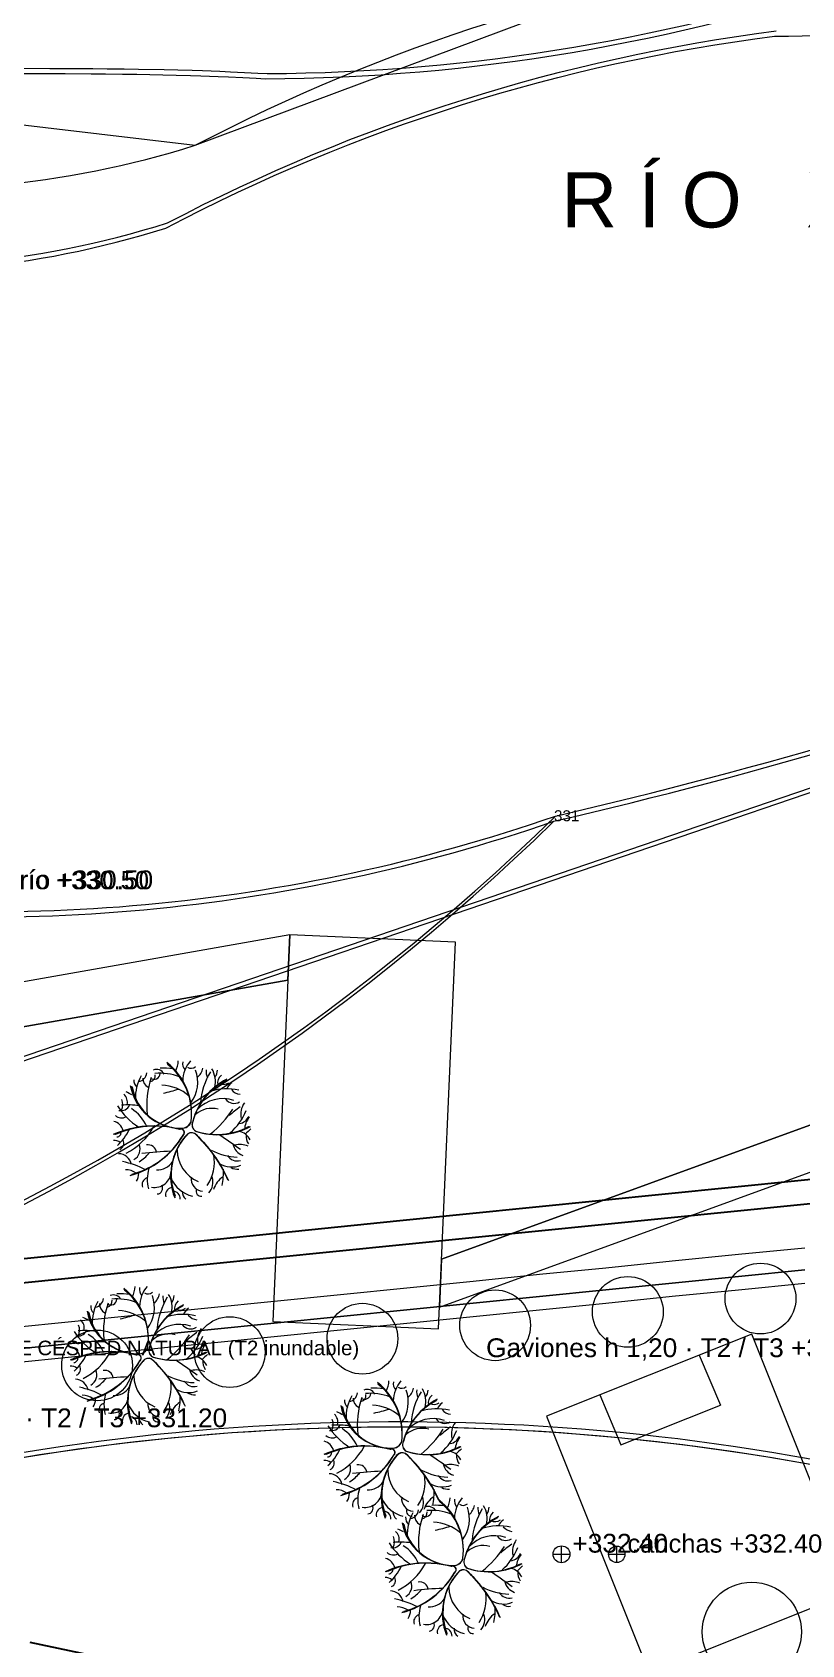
# Model space of a CAD drawing. Header units: metres. Extents: x -1097 to 1588, y -673 to 884.
# Drawn here: x 652.1 to 721.7, y 291.8 to 437.7 of the extents above; entities that cross this region are included whole.
import ezdxf

# ---------------------------------------------------------------- set-up
doc = ezdxf.new("R2010")
doc.units = ezdxf.units.M
for name, color, linetype, lineweight, plot in [('ARBOLES_PROY', 3, 'Continuous', 0, False), ('CORTE-TEXTO', 7, 'Continuous', 0, False), ('COTAS', 7, 'Continuous', 0, False), ('CRECIDA_Q2', 150, 'Continuous', 0, False), ('EXT. caminos', 252, 'Continuous', 0, False), ('EXTENSIONES', 252, 'Continuous', 0, False), ('HATCHS', 7, 'Continuous', 0, False), ('PROY-TEXTO', 7, 'Continuous', 0, False), ('Solado', 7, 'Continuous', 0, False), ('TERRAZAS-GAVIONES', 8, 'Continuous', 0, False), ('TERRENO', 188, 'Continuous', 0, False), ('TEXTO', 7, 'Continuous', 0, False), ('Usos Dep.', 94, 'Continuous', 0, False), ('VEGETACION', 85, 'Continuous', 0, False), ('VISTA LEJOS', 7, 'Continuous', 0, False)]:
    doc.layers.add(name, color=color, linetype=linetype, lineweight=lineweight, plot=plot)
doc.styles.add('ARIAL', font='arial.ttf')

msp = doc.modelspace()

# ---------------------------------------------------------------- linework, layer by layer
at = {"layer": ''}
for points in [[(637.17, 325.32), (661.39, 327.76), (667.39, 328.36), (685.39, 330.18), (703.39, 331.99), (709.39, 332.59), (715.39, 333.2), (745.39, 336.22), (751.64, 336.85), (757.93, 336.96), (763.77, 336.99), (769.76, 337.41), (775.63, 337.46), (781.24, 338.11), (787.18, 338.91), (792.68, 339.66), (797.88, 341.26), (803.55, 343.74), (809.46, 346.34), (814.87, 348.93), (820.34, 352.88), (826.26, 357.47), (850.26, 376.06)], [(851.61, 374.32), (827.61, 355.73), (821.66, 351.12), (816, 347.03), (810.37, 344.34), (804.43, 341.72), (798.64, 339.19), (793.16, 337.5), (787.48, 336.73), (781.52, 335.92), (775.76, 335.26), (769.85, 335.21), (763.85, 334.79), (757.96, 334.76), (751.77, 334.66), (745.61, 334.03), (715.61, 331.01), (709.61, 330.41), (703.61, 329.8), (685.61, 327.99), (667.61, 326.17), (661.61, 325.57), (637.47, 323.13)], [(651.93, 292.06), (659.04, 290.54)]]:
    msp.add_lwpolyline(points, dxfattribs=at)
at = {"layer": 'ARBOLES_PROY'}
for centre in [(718, 323.13), (694, 320.71), (706, 321.92), (682, 319.5), (670, 318.29), (658, 317.08)]:
    msp.add_circle(centre, 3.2, dxfattribs=at)
at = {"layer": 'COTAS'}
for points in [[(700, 299.24), (700, 300.76)], [(705, 299.26), (705, 300.74)], [(699.24, 300), (700.76, 300)], [(704.26, 300), (705.74, 300)]]:
    msp.add_lwpolyline(points, dxfattribs=at)
for centre, radius in [((700, 300), 0.765), ((705, 300), 0.743)]:
    msp.add_circle(centre, radius, dxfattribs=at)
at = {"layer": 'CRECIDA_Q2'}
msp.add_lwpolyline([(650, 320.48), (656, 321.08), (662, 321.69), (668, 322.29), (674, 322.9), (680, 323.5), (686, 324.11), (692, 324.71), (698, 325.32), (704, 325.92), (710, 326.53), (716, 327.13), (722, 327.73)], dxfattribs=at)
at = {"layer": 'EXT. caminos'}
for points in [[(675.43, 356.01), (604.7, 343.54)], [(675.25, 351.92), (603.56, 339.28)], [(689.16, 326.68), (745.26, 347.1)], [(688.97, 322.36), (746.83, 343.42)]]:
    msp.add_lwpolyline(points, dxfattribs=at)
at = {"layer": 'EXTENSIONES'}
msp.add_lwpolyline([(594.83, 436.16, -0.003361), (595.83, 435.82, 0.213753), (666.88, 427.43, -0.089629), (721.94, 444.79, 0.226256), (790.44, 477, -0.09566), (806.44, 486.74)], format="xyb", dxfattribs=at)
msp.add_lwpolyline([(673.9, 321.05), (688.88, 320.39), (690.42, 355.35), (675.43, 356.01)], close=True, dxfattribs=at)
at = {"layer": 'HATCHS', "color": 251}
msp.add_lwpolyline([(690.42, 355.35), (675.43, 356.01), (673.9, 321.05), (688.88, 320.39)], close=True, dxfattribs=at)
at = {"layer": 'Solado'}
for points in [[(604.7, 343.54), (603.56, 339.28), (675.25, 351.92), (675.43, 356.01)], [(746.83, 343.42), (745.26, 347.1), (689.16, 326.68), (688.97, 322.36)]]:
    msp.add_lwpolyline(points, close=True, dxfattribs=at)
at = {"layer": 'TERRAZAS-GAVIONES'}
for points in [[(650, 320.48), (656, 321.08), (662, 321.69), (668, 322.29), (674, 322.9), (680, 323.5), (686, 324.11), (692, 324.71), (698, 325.32), (704, 325.92), (710, 326.53), (716, 327.13), (722, 327.73)], [(650, 318.48), (656, 319.08), (662, 319.69), (668, 320.29), (674, 320.9), (680, 321.5), (686, 322.11), (692, 322.71), (698, 323.32), (704, 323.92), (710, 324.53), (716, 325.13), (722, 325.73)], [(650, 318.48), (656, 319.08), (662, 319.69), (668, 320.29), (674, 320.9), (680, 321.5), (686, 322.11), (692, 322.71), (698, 323.32), (704, 323.92), (710, 324.53), (716, 325.13), (722, 325.73)], [(722, 325.73), (716, 325.13), (710, 324.53), (704, 323.92), (698, 323.32), (692, 322.71), (686, 322.11), (680, 321.5), (674, 320.9), (668, 320.29), (662, 319.69), (656, 319.08), (650, 318.48)], [(650, 318.48), (656, 319.08), (662, 319.69), (668, 320.29), (674, 320.9), (680, 321.5), (686, 322.11), (692, 322.71), (698, 323.32), (704, 323.92), (710, 324.53), (716, 325.13), (722, 325.73)], [(650, 317.28), (656, 317.88), (662, 318.49), (668, 319.09), (674, 319.7), (680, 320.3), (686, 320.91), (692, 321.51), (698, 322.12), (704, 322.72), (710, 323.33), (716, 323.93), (722, 324.53)]]:
    msp.add_lwpolyline(points, dxfattribs=at)
at = {"layer": 'TERRENO'}
for points in [[(651.23, 433.93), (653.56, 433.93), (655.12, 433.92), (657.45, 433.9), (658.75, 433.89), (660.3, 433.87), (661.6, 433.85), (663.93, 433.81), (665.14, 433.78), (666.44, 433.75), (667.39, 433.72), (668.94, 433.66), (669.89, 433.62), (671.19, 433.56), (672.4, 433.5), (673.23, 433.45, 0.162924), (776.6, 468.6)], [(556.56, 308.93, 0.197971), (699.32, 366.3, -2.596357)], [(635.51, 305.54, -0.151165), (758.24, 298.24)]]:
    msp.add_lwpolyline(points, format="xyb", dxfattribs=at)
at = {"layer": 'TEXTO', "color": 141}
msp.add_lwpolyline([(546.73, 308.93), (1267.07, 554.76)], dxfattribs=at)
at = {"layer": 'Usos Dep.'}
msp.add_lwpolyline([(698.66, 312.5), (717.21, 266.07), (735.79, 273.49), (717.23, 319.92)], close=True, dxfattribs=at)
for points in [[(712.46, 318.01), (714.37, 313.49)], [(703.46, 314.42), (705.37, 309.89)], [(705.37, 309.89), (714.37, 313.49)], [(707.94, 289.28), (726.51, 296.7)]]:
    msp.add_lwpolyline(points, dxfattribs=at)
msp.add_circle((717.22, 292.99), 4.49, dxfattribs=at)
at = {"layer": 'VEGETACION', "color": 254}
msp.add_lwpolyline([(593.29, 440.39), (594.83, 436.16), (595.83, 435.82), (666.88, 427.43), (705.17, 441.75)], dxfattribs=at)
at = {"layer": 'VEGETACION'}
for centre, radius, start, end in [((660.69, 339.87), 5.86, -7.0126, 51.7609), ((660.75, 339.86), 5.8, -7.0126, 51.7609), ((660.8, 339.84), 5.74, -7.0126, 51.7609), ((660.86, 339.83), 5.69, -7.0126, 51.7609), ((663.47, 344.64), 1.87, -30.3109, -0.1369), ((666.57, 344.38), 0.839, 169.6778, -136.2887), ((668.74, 342.71), 3, 140.203, 178.1947), ((662.18, 342.85), 0.855, 175.5863, -134.2924), ((665.31, 341.35), 3.84, 149.9473, -176.8254), ((661.62, 343.62), 0.878, -80.5732, -5.4598), ((663.07, 343.05), 0.939, 178.8709, -119.6274), ((670.35, 340.62), 7.86, 161.4244, -173.9045), ((663.15, 343.51), 0.548, -126.8376, -2.2225), ((662.71, 343.3), 0.561, -77.8599, 7.8919), ((663.37, 343.08), 0.775, 26.989, 112.3536), ((663.7, 338.76), 4.75, 68.3223, 95.6759), ((663.99, 337.39), 6.57, 82.3394, 92.5468), ((666.51, 344.53), 0.58, -125.0679, -46.7585), ((663.97, 342.71), 3.13, -37.04, 20.2784), ((672.42, 337.61), 5.97, 117.2325, 165.0827), ((672.36, 337.62), 5.91, 117.2325, 165.0827), ((672.3, 337.63), 5.85, 117.2325, 165.0827), ((672.48, 337.61), 6.03, 117.2325, 165.0827), ((666.21, 344.21), 1.38, -52.2138, -10.7459), ((673.59, 340.36), 6.26, 148.3668, 175.7309), ((669.21, 343.67), 1.35, 174.4694, -156.1224), ((666.52, 342.77), 2.18, -14.1206, 31.5271), ((667.84, 343.81), 1.04, -37.8757, -0.6938), ((669.83, 342.61), 0.93, 129.1335, -169.7906), ((659.81, 340.9), 0.931, -14.6065, 49.1598), ((658.14, 336.3), 6.05, 60.2465, 65.6779), ((665.65, 343.26), 4.73, -169.3991, -90.6111), ((665.66, 343.21), 4.68, -169.3991, -90.6111), ((665.66, 343.16), 4.64, -169.3991, -90.6111), ((665.67, 343.12), 4.59, -169.3991, -90.6111), ((663.65, 338.35), 4.09, 49.1819, 87.2866), ((661.81, 352.83), 11.33, -78.8812, -71.6233), ((669.72, 337.1), 5, 77.262, 107.3482), ((669.43, 343.3), 0.81, -119.4079, -53.7772), ((670.84, 341.63), 1.21, 122.4262, 158.3906), ((671.04, 342.73), 1.13, -141.3142, -95.8118), ((664.95, 343.76), 6.03, -148.0271, -121.8354), ((660.17, 340.95), 0.827, -103.4701, -23.891), ((659.07, 340.69), 1.25, -25.4563, 21.2377), ((660.76, 333.29), 7.35, 81.8669, 94.4128), ((659.2, 337.27), 3.58, 23.3346, 57.9119), ((668.36, 338.14), 2.19, 74.3184, 131.5501), ((669.35, 338.09), 3.12, 70.8016, 137.4059), ((662.29, 345.38), 9.48, -50.9616, -32.7007), ((670.38, 341.7), 0.922, -146.5166, -56.5593), ((679.39, 328.79), 14.41, 125.9438, 130.9474), ((666.69, 341.98), 5.12, -49.014, -20.954), ((672.68, 339.81), 1.69, 143.1596, -166.5877), ((663.11, 329.86), 8.88, 74.7272, 114.2407), ((659.23, 338.04), 1.15, 14.1637, 76.1762), ((663.14, 329.95), 8.79, 74.7272, 114.2407), ((663.18, 330.03), 8.7, 74.7272, 114.2407), ((660.22, 340.35), 0.88, -130.2988, -61.7859), ((663.21, 330.12), 8.61, 74.7272, 114.2407), ((656.64, 340.5), 4.76, -47.9098, -25.8136), ((657.98, 341.52), 5.87, -63.0744, -28.8672), ((665.58, 338.14), 0.311, -49.8029, 114.2093), ((665.59, 338.15), 0.308, -49.8029, 114.2093), ((665.59, 338.15), 0.305, -49.8029, 114.2093), ((665.6, 338.15), 0.302, -49.8029, 114.2093), ((665.65, 339.44), 0.907, -93.1322, -17.9739), ((665.65, 339.43), 0.898, -93.1322, -17.9739), ((665.66, 339.42), 0.889, -93.1322, -17.9739), ((665.67, 339.41), 0.88, -93.1322, -17.9739), ((667.27, 338.85), 0.681, 153.4198, -121.2712), ((667.26, 338.85), 0.674, 153.4198, -121.2712), ((667.24, 338.84), 0.66, 153.4198, -121.2712), ((667.25, 338.84), 0.667, 153.4198, -121.2712), ((668.82, 344.17), 6.2, -108.1317, -62.2585), ((668.85, 344.23), 6.26, -108.1317, -62.2585), ((668.87, 344.29), 6.33, -108.1317, -62.2585), ((668.9, 344.34), 6.39, -108.1317, -62.2585), ((670.68, 340.06), 1.13, -79.471, -22.6738), ((673.16, 338.33), 1.83, 139.4516, 176.9574), ((678.95, 330.3), 10.79, 130.7293, 134.4144), ((659.48, 336.44), 0.997, 52.2518, 90.5793), ((659.78, 338.14), 0.39, -87.4794, 11.746), ((659.8, 337.16), 0.61, -65.7095, 27.1401), ((658.92, 341.93), 7.95, -74.8679, -30.4024), ((659, 341.89), 7.87, -74.8679, -30.4024), ((659.07, 341.86), 7.79, -74.8679, -30.4024), ((659.15, 341.82), 7.71, -74.8679, -30.4024), ((660.82, 336.65), 1.07, -61.5198, 22.9503), ((662.6, 336.25), 0.78, 6.6356, 100.1339), ((670.16, 334.2), 5.51, 138.4124, -158.9788), ((670.12, 334.24), 5.45, 138.4124, -158.9788), ((670.08, 334.28), 5.4, 138.4124, -158.9788), ((670.04, 334.32), 5.34, 138.4124, -158.9788), ((666.55, 337.51), 0.621, 64.1571, 144.9717), ((666.56, 337.5), 0.627, 64.1571, 144.9717), ((666.56, 337.5), 0.634, 64.1571, 144.9717), ((666.56, 337.49), 0.64, 64.1571, 144.9717), ((658.36, 328.86), 12.51, 23.8645, 47.4059), ((658.27, 328.76), 12.64, 23.8645, 47.4059), ((658.19, 328.67), 12.77, 23.8645, 47.4059), ((658.11, 328.57), 12.9, 23.8645, 47.4059), ((634.65, 286.85), 61.59, 53.8701, 56.0677), ((671.62, 337.38), 1.37, -169.0993, -108.5458), ((670.91, 335.29), 1.78, 65.2459, 104.8545), ((670.49, 336.8), 1.51, 26.9787, 76.13), ((672.78, 337.85), 1.31, 175.4194, -146.0112), ((659.91, 335.01), 1.22, 10.8837, 88.4892), ((658.59, 327.29), 8.4, 63.1155, 78.2042), ((659.83, 338.73), 3.78, -58.5365, -40.244), ((665.63, 307.88), 28.58, 91.8959, 97.1824), ((663.46, 336.42), 1.65, -93.0608, -33.7955), ((668.38, 336.62), 3.15, -178.6401, -113.41), ((664.89, 335.46), 3.72, -34.2307, 10.3731), ((670.9, 341.59), 5.67, -117.2715, -92.2861), ((670.69, 336.62), 1.05, -148.9222, -74.8688), ((660.55, 333.04), 1.74, 55.0521, 89.7129), ((660.46, 334.46), 1.31, -33.6652, 0.2761), ((662.72, 333.42), 0.66, 109.7766, -161.1616), ((665.73, 333.91), 3.2, 162.2918, -164.5827), ((663.22, 334.65), 1.47, -101.2643, -1.1503), ((667.32, 335.15), 2.86, -157.3326, -104.242), ((667.62, 333.96), 1.12, 172.8016, -94.3436), ((667.06, 333.64), 1.42, -42.0554, 18.6273), ((670.73, 332.22), 2.35, 124.7312, 160.552), ((670.18, 337.12), 2.09, -122.2591, -66.9897), ((663.46, 334.54), 5.97, -11.3278, 2.7521), ((670.69, 335.9), 1.08, -121.9118, -83.5178), ((663.41, 333.1), 0.513, -86.0663, 31.7343), ((664.86, 332.5), 0.675, 102.0332, -164.9929), ((664.83, 332.15), 0.696, -2.8136, 89.859), ((666.52, 332.77), 0.818, 174.9157, -126.473), ((667.41, 332.83), 0.456, 157.6352, -83.3031), ((656.78, 319.47), 5.86, -7.0126, 51.7609), ((656.84, 319.45), 5.8, -7.0126, 51.7609), ((656.9, 319.44), 5.74, -7.0126, 51.7609), ((656.95, 319.42), 5.69, -7.0126, 51.7609), ((659.56, 324.23), 1.87, -30.3109, -0.1369), ((662.66, 323.97), 0.839, 169.6778, -136.2887), ((664.83, 322.31), 3, 140.203, 178.1947), ((658.27, 322.44), 0.855, 175.5863, -134.2924), ((661.4, 320.95), 3.84, 149.9473, -176.8254), ((657.71, 323.22), 0.878, -80.5732, -5.4598), ((659.16, 322.65), 0.939, 178.8709, -119.6274), ((666.44, 320.21), 7.86, 161.4244, -173.9045), ((659.24, 323.1), 0.548, -126.8376, -2.2225), ((658.8, 322.9), 0.561, -77.8599, 7.8919), ((659.47, 322.68), 0.775, 26.989, 112.3536), ((659.79, 318.35), 4.75, 68.3223, 95.6759), ((660.08, 316.99), 6.57, 82.3394, 92.5468), ((662.61, 324.13), 0.58, -125.0679, -46.7585), ((660.06, 322.31), 3.13, -37.04, 20.2784), ((668.51, 317.21), 5.97, 117.2325, 165.0827), ((668.45, 317.22), 5.91, 117.2325, 165.0827), ((668.39, 317.23), 5.85, 117.2325, 165.0827), ((668.57, 317.2), 6.03, 117.2325, 165.0827), ((662.3, 323.81), 1.38, -52.2138, -10.7459), ((669.68, 319.96), 6.26, 148.3668, 175.7309), ((665.3, 323.26), 1.35, 174.4694, -156.1224), ((662.61, 322.36), 2.18, -14.1206, 31.5271), ((663.93, 323.41), 1.04, -37.8757, -0.6938), ((665.93, 322.2), 0.93, 129.1335, -169.7906), ((655.9, 320.5), 0.931, -14.6065, 49.1598), ((654.23, 315.9), 6.05, 60.2465, 65.6779), ((661.74, 322.86), 4.73, -169.3991, -90.6111), ((661.75, 322.81), 4.68, -169.3991, -90.6111), ((661.75, 322.76), 4.64, -169.3991, -90.6111), ((661.76, 322.71), 4.59, -169.3991, -90.6111), ((659.74, 317.95), 4.09, 49.1819, 87.2866), ((657.9, 332.42), 11.33, -78.8812, -71.6233), ((665.81, 316.7), 5, 77.262, 107.3482), ((665.52, 322.9), 0.81, -119.4079, -53.7772), ((666.93, 321.23), 1.21, 122.4262, 158.3906), ((667.13, 322.33), 1.13, -141.3142, -95.8118), ((661.04, 323.35), 6.03, -148.0271, -121.8354), ((656.26, 320.55), 0.827, -103.4701, -23.891), ((655.16, 320.28), 1.25, -25.4563, 21.2377), ((656.85, 312.88), 7.35, 81.8669, 94.4128), ((655.3, 316.86), 3.58, 23.3346, 57.9119), ((664.46, 317.74), 2.19, 74.3184, 131.5501), ((665.44, 317.68), 3.12, 70.8016, 137.4059), ((658.38, 324.97), 9.48, -50.9616, -32.7007), ((666.47, 321.3), 0.922, -146.5166, -56.5593), ((675.48, 308.39), 14.41, 125.9438, 130.9474), ((662.78, 321.57), 5.12, -49.014, -20.954), ((668.77, 319.41), 1.69, 143.1596, -166.5877), ((659.2, 309.45), 8.88, 74.7272, 114.2407), ((655.32, 317.64), 1.15, 14.1637, 76.1762), ((659.24, 309.54), 8.79, 74.7272, 114.2407), ((659.27, 309.63), 8.7, 74.7272, 114.2407), ((656.31, 319.95), 0.88, -130.2988, -61.7859), ((659.3, 309.71), 8.61, 74.7272, 114.2407), ((652.73, 320.1), 4.76, -47.9098, -25.8136), ((654.07, 321.12), 5.87, -63.0744, -28.8672), ((661.67, 317.74), 0.311, -49.8029, 114.2093), ((661.68, 317.74), 0.308, -49.8029, 114.2093), ((661.69, 317.74), 0.305, -49.8029, 114.2093), ((661.69, 317.75), 0.302, -49.8029, 114.2093), ((661.74, 319.03), 0.907, -93.1322, -17.9739), ((661.75, 319.02), 0.898, -93.1322, -17.9739), ((661.75, 319.01), 0.889, -93.1322, -17.9739), ((661.76, 319), 0.88, -93.1322, -17.9739), ((663.35, 318.44), 0.674, 153.4198, -121.2712), ((663.34, 318.44), 0.667, 153.4198, -121.2712), ((663.33, 318.43), 0.66, 153.4198, -121.2712), ((663.36, 318.45), 0.681, 153.4198, -121.2712), ((664.91, 323.76), 6.2, -108.1317, -62.2585), ((664.94, 323.82), 6.26, -108.1317, -62.2585), ((664.97, 323.88), 6.33, -108.1317, -62.2585), ((664.99, 323.94), 6.39, -108.1317, -62.2585), ((666.77, 319.66), 1.13, -79.471, -22.6738), ((669.25, 317.92), 1.83, 139.4516, 176.9574), ((675.04, 309.9), 10.79, 130.7293, 134.4144), ((655.57, 316.03), 0.997, 52.2518, 90.5793), ((655.87, 317.73), 0.39, -87.4794, 11.746), ((655.89, 316.75), 0.61, -65.7095, 27.1401), ((655.02, 321.52), 7.95, -74.8679, -30.4024), ((655.09, 321.49), 7.87, -74.8679, -30.4024), ((655.16, 321.45), 7.79, -74.8679, -30.4024), ((655.24, 321.42), 7.71, -74.8679, -30.4024), ((656.91, 316.25), 1.07, -61.5198, 22.9503), ((658.69, 315.85), 0.78, 6.6356, 100.1339), ((666.25, 313.79), 5.51, 138.4124, -158.9788), ((666.21, 313.83), 5.45, 138.4124, -158.9788), ((666.17, 313.88), 5.4, 138.4124, -158.9788), ((666.13, 313.92), 5.34, 138.4124, -158.9788), ((662.65, 317.1), 0.627, 64.1571, 144.9717), ((662.65, 317.09), 0.634, 64.1571, 144.9717), ((662.65, 317.08), 0.64, 64.1571, 144.9717), ((662.64, 317.11), 0.621, 64.1571, 144.9717), ((654.45, 308.46), 12.51, 23.8645, 47.4059), ((654.37, 308.36), 12.64, 23.8645, 47.4059), ((654.28, 308.26), 12.77, 23.8645, 47.4059), ((654.2, 308.16), 12.9, 23.8645, 47.4059), ((630.74, 266.45), 61.59, 53.8701, 56.0677), ((667.71, 316.98), 1.37, -169.0993, -108.5458), ((667, 314.89), 1.78, 65.2459, 104.8545), ((666.58, 316.4), 1.51, 26.9787, 76.13), ((668.87, 317.45), 1.31, 175.4194, -146.0112), ((656, 314.61), 1.22, 10.8837, 88.4892), ((654.68, 306.88), 8.4, 63.1155, 78.2042), ((655.92, 318.33), 3.78, -58.5365, -40.244), ((661.72, 287.48), 28.58, 91.8959, 97.1824), ((659.55, 316.02), 1.65, -93.0608, -33.7955), ((664.47, 316.22), 3.15, -178.6401, -113.41), ((660.98, 315.06), 3.72, -34.2307, 10.3731), ((666.99, 321.19), 5.67, -117.2715, -92.2861), ((666.78, 316.21), 1.05, -148.9222, -74.8688), ((683.04, 308.45), 6.57, 82.3394, 92.5468), ((679.74, 310.93), 5.86, -7.0126, 51.7609), ((679.79, 310.92), 5.8, -7.0126, 51.7609), ((679.85, 310.9), 5.74, -7.0126, 51.7609), ((679.91, 310.89), 5.69, -7.0126, 51.7609), ((682.52, 315.7), 1.87, -30.3109, -0.1369), ((685.62, 315.44), 0.839, 169.6778, -136.2887), ((687.79, 313.77), 3, 140.203, 178.1947), ((685.56, 315.59), 0.58, -125.0679, -46.7585), ((685.26, 315.27), 1.38, -52.2138, -10.7459), ((656.64, 312.64), 1.74, 55.0521, 89.7129), ((656.55, 314.05), 1.31, -33.6652, 0.2761), ((658.81, 313.02), 0.66, 109.7766, -161.1616), ((661.82, 313.5), 3.2, 162.2918, -164.5827), ((659.31, 314.24), 1.47, -101.2643, -1.1503), ((663.41, 314.74), 2.86, -157.3326, -104.242), ((663.71, 313.55), 1.12, 172.8016, -94.3436), ((663.15, 313.24), 1.42, -42.0554, 18.6273), ((666.82, 311.82), 2.35, 124.7312, 160.552), ((666.27, 316.71), 2.09, -122.2591, -66.9897), ((659.55, 314.14), 5.97, -11.3278, 2.7521), ((666.79, 315.5), 1.08, -121.9118, -83.5178), ((681.23, 313.9), 0.855, 175.5863, -134.2924), ((684.36, 312.41), 3.84, 149.9473, -176.8254), ((680.67, 314.68), 0.878, -80.5732, -5.4598), ((682.11, 314.11), 0.939, 178.8709, -119.6274), ((689.39, 311.68), 7.86, 161.4244, -173.9045), ((682.2, 314.57), 0.548, -126.8376, -2.2225), ((681.75, 314.36), 0.561, -77.8599, 7.8919), ((682.42, 314.14), 0.775, 26.989, 112.3536), ((682.74, 309.81), 4.75, 68.3223, 95.6759), ((683.02, 313.77), 3.13, -37.04, 20.2784), ((691.34, 308.69), 5.85, 117.2325, 165.0827), ((691.53, 308.66), 6.03, 117.2325, 165.0827), ((691.46, 308.67), 5.97, 117.2325, 165.0827), ((691.4, 308.68), 5.91, 117.2325, 165.0827), ((692.64, 311.42), 6.26, 148.3668, 175.7309), ((688.25, 314.73), 1.35, 174.4694, -156.1224), ((685.56, 313.82), 2.18, -14.1206, 31.5271), ((686.89, 314.87), 1.04, -37.8757, -0.6938), ((688.88, 313.67), 0.93, 129.1335, -169.7906), ((688.47, 314.36), 0.81, -119.4079, -53.7772), ((689.89, 312.69), 1.21, 122.4262, 158.3906), ((659.5, 312.69), 0.513, -86.0663, 31.7343), ((660.95, 312.09), 0.675, 102.0332, -164.9929), ((660.92, 311.75), 0.696, -2.8136, 89.859), ((662.61, 312.37), 0.818, 174.9157, -126.473), ((663.5, 312.42), 0.456, 157.6352, -83.3031), ((678.11, 311.74), 1.25, -25.4563, 21.2377), ((678.85, 311.96), 0.931, -14.6065, 49.1598), ((677.19, 307.36), 6.05, 60.2465, 65.6779), ((684.69, 314.32), 4.73, -169.3991, -90.6111), ((684.7, 314.27), 4.68, -169.3991, -90.6111), ((684.71, 314.22), 4.64, -169.3991, -90.6111), ((684.71, 314.17), 4.59, -169.3991, -90.6111), ((682.7, 309.41), 4.09, 49.1819, 87.2866), ((680.85, 323.89), 11.33, -78.8812, -71.6233), ((688.4, 309.15), 3.12, 70.8016, 137.4059), ((688.76, 308.16), 5, 77.262, 107.3482), ((689.43, 312.76), 0.922, -146.5166, -56.5593), ((690.09, 313.79), 1.13, -141.3142, -95.8118), ((679.26, 311.41), 0.88, -130.2988, -61.7859), ((683.99, 314.82), 6.03, -148.0271, -121.8354), ((679.22, 312.01), 0.827, -103.4701, -23.891), ((679.81, 304.34), 7.35, 81.8669, 94.4128), ((678.25, 308.33), 3.58, 23.3346, 57.9119), ((687.41, 309.2), 2.19, 74.3184, 131.5501), ((681.33, 316.43), 9.48, -50.9616, -32.7007), ((698.43, 299.85), 14.41, 125.9438, 130.9474), ((685.74, 313.04), 5.12, -49.014, -20.954), ((689.73, 311.12), 1.13, -79.471, -22.6738), ((691.73, 310.87), 1.69, 143.1596, -166.5877), ((682.16, 300.92), 8.88, 74.7272, 114.2407), ((678.27, 309.1), 1.15, 14.1637, 76.1762), ((682.19, 301), 8.79, 74.7272, 114.2407), ((682.22, 301.09), 8.7, 74.7272, 114.2407), ((682.25, 301.17), 8.61, 74.7272, 114.2407), ((678.82, 309.2), 0.39, -87.4794, 11.746), ((675.68, 311.56), 4.76, -47.9098, -25.8136), ((677.02, 312.58), 5.87, -63.0744, -28.8672), ((684.63, 309.2), 0.311, -49.8029, 114.2093), ((684.63, 309.2), 0.308, -49.8029, 114.2093), ((684.65, 309.21), 0.302, -49.8029, 114.2093), ((684.64, 309.21), 0.305, -49.8029, 114.2093), ((684.69, 310.5), 0.907, -93.1322, -17.9739), ((684.7, 310.48), 0.898, -93.1322, -17.9739), ((684.71, 310.47), 0.889, -93.1322, -17.9739), ((684.71, 310.46), 0.88, -93.1322, -17.9739), ((685.6, 308.55), 0.634, 64.1571, 144.9717), ((685.61, 308.54), 0.64, 64.1571, 144.9717), ((685.6, 308.57), 0.621, 64.1571, 144.9717), ((685.6, 308.56), 0.627, 64.1571, 144.9717), ((686.29, 309.9), 0.667, 153.4198, -121.2712), ((686.28, 309.9), 0.66, 153.4198, -121.2712), ((686.31, 309.91), 0.681, 153.4198, -121.2712), ((686.3, 309.91), 0.674, 153.4198, -121.2712), ((687.87, 315.22), 6.2, -108.1317, -62.2585), ((687.89, 315.28), 6.26, -108.1317, -62.2585), ((687.92, 315.34), 6.33, -108.1317, -62.2585), ((687.95, 315.4), 6.39, -108.1317, -62.2585), ((689.54, 307.86), 1.51, 26.9787, 76.13), ((692.21, 309.39), 1.83, 139.4516, 176.9574), ((698, 301.36), 10.79, 130.7293, 134.4144), ((678.52, 307.5), 0.997, 52.2518, 90.5793), ((678.84, 308.22), 0.61, -65.7095, 27.1401), ((677.97, 312.99), 7.95, -74.8679, -30.4024), ((678.04, 312.95), 7.87, -74.8679, -30.4024), ((678.12, 312.92), 7.79, -74.8679, -30.4024), ((678.19, 312.88), 7.71, -74.8679, -30.4024), ((679.86, 307.71), 1.07, -61.5198, 22.9503), ((681.64, 307.31), 0.78, 6.6356, 100.1339), ((689.2, 305.25), 5.51, 138.4124, -158.9788), ((689.16, 305.3), 5.45, 138.4124, -158.9788), ((689.13, 305.34), 5.4, 138.4124, -158.9788), ((689.09, 305.38), 5.34, 138.4124, -158.9788), ((677.4, 299.92), 12.51, 23.8645, 47.4059), ((677.32, 299.82), 12.64, 23.8645, 47.4059), ((677.24, 299.72), 12.77, 23.8645, 47.4059), ((677.16, 299.63), 12.9, 23.8645, 47.4059), ((653.69, 257.91), 61.59, 53.8701, 56.0677), ((690.66, 308.44), 1.37, -169.0993, -108.5458), ((689.96, 306.35), 1.78, 65.2459, 104.8545), ((691.82, 308.91), 1.31, 175.4194, -146.0112), ((678.95, 306.07), 1.22, 10.8837, 88.4892), ((677.63, 298.35), 8.4, 63.1155, 78.2042), ((678.87, 309.79), 3.78, -58.5365, -40.244), ((684.68, 278.94), 28.58, 91.8959, 97.1824), ((682.51, 307.48), 1.65, -93.0608, -33.7955), ((687.43, 307.68), 3.15, -178.6401, -113.41), ((683.94, 306.52), 3.72, -34.2307, 10.3731), ((689.94, 312.65), 5.67, -117.2715, -92.2861), ((689.23, 308.18), 2.09, -122.2591, -66.9897), ((689.74, 307.68), 1.05, -148.9222, -74.8688), ((679.6, 304.1), 1.74, 55.0521, 89.7129), ((679.51, 305.51), 1.31, -33.6652, 0.2761), ((681.76, 304.48), 0.66, 109.7766, -161.1616), ((684.77, 304.96), 3.2, 162.2918, -164.5827), ((682.27, 305.71), 1.47, -101.2643, -1.1503), ((686.37, 306.21), 2.86, -157.3326, -104.242), ((686.66, 305.02), 1.12, 172.8016, -94.3436), ((686.11, 304.7), 1.42, -42.0554, 18.6273), ((689.78, 303.28), 2.35, 124.7312, 160.552), ((682.51, 305.6), 5.97, -11.3278, 2.7521), ((685.27, 300.34), 5.86, -7.0126, 51.7609), ((685.33, 300.33), 5.8, -7.0126, 51.7609), ((685.39, 300.31), 5.74, -7.0126, 51.7609), ((689.74, 306.96), 1.08, -121.9118, -83.5178), ((688.05, 305.11), 1.87, -30.3109, -0.1369), ((691.15, 304.85), 0.839, 169.6778, -136.2887), ((693.32, 303.18), 3, 140.203, 178.1947), ((682.45, 304.16), 0.513, -86.0663, 31.7343), ((683.91, 303.56), 0.675, 102.0332, -164.9929), ((683.88, 303.21), 0.696, -2.8136, 89.859), ((685.57, 303.83), 0.818, 174.9157, -126.473), ((686.76, 303.31), 0.855, 175.5863, -134.2924), ((686.45, 303.89), 0.456, 157.6352, -83.3031), ((689.89, 301.82), 3.84, 149.9473, -176.8254), ((686.2, 304.09), 0.878, -80.5732, -5.4598), ((687.65, 303.52), 0.939, 178.8709, -119.6274), ((694.93, 301.08), 7.86, 161.4244, -173.9045), ((687.73, 303.97), 0.548, -126.8376, -2.2225), ((687.29, 303.77), 0.561, -77.8599, 7.8919), ((687.96, 303.55), 0.775, 26.989, 112.3536), ((688.28, 299.22), 4.75, 68.3223, 95.6759), ((688.57, 297.86), 6.57, 82.3394, 92.5468), ((685.44, 300.3), 5.69, -7.0126, 51.7609), ((691.1, 305), 0.58, -125.0679, -46.7585), ((688.55, 303.18), 3.13, -37.04, 20.2784), ((697, 298.08), 5.97, 117.2325, 165.0827), ((697.06, 298.07), 6.03, 117.2325, 165.0827), ((690.79, 304.68), 1.38, -52.2138, -10.7459), ((698.17, 300.83), 6.26, 148.3668, 175.7309), ((693.79, 304.14), 1.35, 174.4694, -156.1224), ((691.1, 303.23), 2.18, -14.1206, 31.5271), ((692.42, 304.28), 1.04, -37.8757, -0.6938), ((694.42, 303.08), 0.93, 129.1335, -169.7906), ((684.39, 301.37), 0.931, -14.6065, 49.1598), ((682.72, 296.77), 6.05, 60.2465, 65.6779), ((690.23, 303.73), 4.73, -169.3991, -90.6111), ((690.24, 303.68), 4.68, -169.3991, -90.6111), ((690.24, 303.63), 4.64, -169.3991, -90.6111), ((690.25, 303.58), 4.59, -169.3991, -90.6111), ((688.23, 298.82), 4.09, 49.1819, 87.2866), ((686.39, 313.3), 11.33, -78.8812, -71.6233), ((696.94, 298.09), 5.91, 117.2325, 165.0827), ((696.88, 298.1), 5.85, 117.2325, 165.0827), ((694.3, 297.57), 5, 77.262, 107.3482), ((694.01, 303.77), 0.81, -119.4079, -53.7772), ((695.42, 302.1), 1.21, 122.4262, 158.3906), ((695.62, 303.2), 1.13, -141.3142, -95.8118), ((689.53, 304.23), 6.03, -148.0271, -121.8354), ((684.75, 301.42), 0.827, -103.4701, -23.891), ((683.65, 301.15), 1.25, -25.4563, 21.2377), ((685.34, 293.75), 7.35, 81.8669, 94.4128), ((683.79, 297.74), 3.58, 23.3346, 57.9119), ((692.94, 298.61), 2.19, 74.3184, 131.5501), ((693.93, 298.56), 3.12, 70.8016, 137.4059), ((686.87, 305.84), 9.48, -50.9616, -32.7007), ((694.96, 302.17), 0.922, -146.5166, -56.5593), ((703.97, 289.26), 14.41, 125.9438, 130.9474), ((691.27, 302.45), 5.12, -49.014, -20.954), ((697.26, 300.28), 1.69, 143.1596, -166.5877), ((687.69, 290.33), 8.88, 74.7272, 114.2407), ((683.81, 298.51), 1.15, 14.1637, 76.1762), ((687.73, 290.41), 8.79, 74.7272, 114.2407), ((687.76, 290.5), 8.7, 74.7272, 114.2407), ((684.8, 300.82), 0.88, -130.2988, -61.7859), ((687.79, 290.58), 8.61, 74.7272, 114.2407), ((682.56, 301.99), 5.87, -63.0744, -28.8672), ((690.23, 299.9), 0.907, -93.1322, -17.9739), ((690.24, 299.89), 0.898, -93.1322, -17.9739), ((690.24, 299.88), 0.889, -93.1322, -17.9739), ((690.25, 299.87), 0.88, -93.1322, -17.9739), ((691.84, 299.32), 0.674, 153.4198, -121.2712), ((691.83, 299.31), 0.667, 153.4198, -121.2712), ((691.82, 299.31), 0.66, 153.4198, -121.2712), ((691.85, 299.32), 0.681, 153.4198, -121.2712), ((693.4, 304.63), 6.2, -108.1317, -62.2585), ((693.43, 304.69), 6.26, -108.1317, -62.2585), ((693.48, 304.81), 6.39, -108.1317, -62.2585), ((693.46, 304.75), 6.33, -108.1317, -62.2585), ((695.26, 300.53), 1.13, -79.471, -22.6738), ((697.74, 298.8), 1.83, 139.4516, 176.9574), ((684.06, 296.91), 0.997, 52.2518, 90.5793), ((684.36, 298.61), 0.39, -87.4794, 11.746), ((681.22, 300.97), 4.76, -47.9098, -25.8136), ((684.38, 297.63), 0.61, -65.7095, 27.1401), ((683.5, 302.4), 7.95, -74.8679, -30.4024), ((683.58, 302.36), 7.87, -74.8679, -30.4024), ((683.65, 302.33), 7.79, -74.8679, -30.4024), ((683.73, 302.29), 7.71, -74.8679, -30.4024), ((685.4, 297.12), 1.07, -61.5198, 22.9503), ((694.74, 294.66), 5.51, 138.4124, -158.9788), ((694.7, 294.71), 5.45, 138.4124, -158.9788), ((694.66, 294.75), 5.4, 138.4124, -158.9788), ((694.62, 294.79), 5.34, 138.4124, -158.9788), ((690.16, 298.61), 0.311, -49.8029, 114.2093), ((690.17, 298.61), 0.308, -49.8029, 114.2093), ((690.18, 298.62), 0.305, -49.8029, 114.2093), ((690.18, 298.62), 0.302, -49.8029, 114.2093), ((691.14, 297.97), 0.627, 64.1571, 144.9717), ((691.14, 297.96), 0.634, 64.1571, 144.9717), ((691.14, 297.95), 0.64, 64.1571, 144.9717), ((691.13, 297.98), 0.621, 64.1571, 144.9717), ((682.94, 289.33), 12.51, 23.8645, 47.4059), ((682.85, 289.23), 12.64, 23.8645, 47.4059), ((682.77, 289.13), 12.77, 23.8645, 47.4059), ((682.69, 289.03), 12.9, 23.8645, 47.4059), ((659.23, 247.32), 61.59, 53.8701, 56.0677), ((696.2, 297.85), 1.37, -169.0993, -108.5458), ((695.49, 295.76), 1.78, 65.2459, 104.8545), ((695.07, 297.27), 1.51, 26.9787, 76.13), ((703.53, 290.77), 10.79, 130.7293, 134.4144), ((697.36, 298.32), 1.31, 175.4194, -146.0112), ((684.49, 295.48), 1.22, 10.8837, 88.4892), ((684.41, 299.2), 3.78, -58.5365, -40.244), ((690.21, 268.35), 28.58, 91.8959, 97.1824), ((687.18, 296.72), 0.78, 6.6356, 100.1339), ((692.96, 297.09), 3.15, -178.6401, -113.41), ((689.47, 295.93), 3.72, -34.2307, 10.3731), ((695.48, 302.06), 5.67, -117.2715, -92.2861), ((695.27, 297.09), 1.05, -148.9222, -74.8688), ((683.17, 287.75), 8.4, 63.1155, 78.2042), ((685.13, 293.51), 1.74, 55.0521, 89.7129), ((685.04, 294.92), 1.31, -33.6652, 0.2761), ((690.31, 294.37), 3.2, 162.2918, -164.5827), ((687.8, 295.12), 1.47, -101.2643, -1.1503), ((688.04, 296.89), 1.65, -93.0608, -33.7955), ((695.31, 292.69), 2.35, 124.7312, 160.552), ((694.76, 297.59), 2.09, -122.2591, -66.9897), ((688.04, 295.01), 5.97, -11.3278, 2.7521), ((695.28, 296.37), 1.08, -121.9118, -83.5178), ((687.3, 293.89), 0.66, 109.7766, -161.1616), ((687.99, 293.57), 0.513, -86.0663, 31.7343), ((689.44, 292.97), 0.675, 102.0332, -164.9929), ((691.9, 295.61), 2.86, -157.3326, -104.242), ((689.41, 292.62), 0.696, -2.8136, 89.859), ((691.1, 293.24), 0.818, 174.9157, -126.473), ((692.2, 294.43), 1.12, 172.8016, -94.3436), ((691.99, 293.3), 0.456, 157.6352, -83.3031), ((691.64, 294.11), 1.42, -42.0554, 18.6273)]:
    msp.add_arc(centre, radius, start, end, dxfattribs=at)
at = {"layer": 'VISTA LEJOS'}
for points in [[(546.73, 308.93), (1267.07, 554.76)], [(546.89, 309.4), (1267.22, 555.23)]]:
    msp.add_lwpolyline(points, dxfattribs=at)
for points in [[(418.04, 438.17), (419.22, 437.6), (420.4, 437.01), (422.73, 435.85), (423.88, 435.26), (425, 434.65), (425.72, 434.24), (426.76, 433.59), (427.31, 433.21), (428.14, 432.53, -0.036563), (467.11, 418.64, 0.157278), (529.37, 422.67, -0.212988), (593.17, 428.33, 0.213753), (664.22, 419.94, -0.089629), (719.28, 437.3, 0.226256), (787.78, 469.51, -0.207225)], [(418.04, 438.17), (419.22, 437.6), (420.4, 437.01), (422.73, 435.85), (423.88, 435.26), (425, 434.65), (425.72, 434.24), (426.76, 433.59), (427.31, 433.21), (428.14, 432.53, -0.036563), (467.11, 418.64, 0.157278), (529.37, 422.67, -0.212988), (593.17, 428.33, 0.213753), (664.22, 419.94, -0.089629), (719.28, 437.3, 0.226256), (787.78, 469.51, -0.207225)], [(651.23, 433.93), (653.56, 433.93), (655.12, 433.92), (657.45, 433.9), (658.75, 433.89), (660.3, 433.87), (661.6, 433.85), (663.93, 433.81), (665.14, 433.78), (666.44, 433.75), (667.39, 433.72), (668.94, 433.66), (669.89, 433.62), (671.19, 433.56), (672.4, 433.5), (673.23, 433.45, 0.162924), (776.6, 468.6)], [(651.38, 434.4), (653.72, 434.39), (655.27, 434.39), (657.6, 434.37), (658.9, 434.36), (660.46, 434.34), (661.75, 434.32), (664.08, 434.28), (665.29, 434.25), (666.59, 434.22), (667.54, 434.19), (669.1, 434.13), (670.05, 434.09), (671.34, 434.03), (672.55, 433.97), (673.38, 433.92, 0.162924), (776.75, 469.07)], [(419.38, 438.07), (420.55, 437.48), (422.88, 436.32), (424.03, 435.73), (425.15, 435.12), (425.87, 434.71), (426.91, 434.06), (427.46, 433.68), (428.29, 433, -0.036563), (467.26, 419.11, 0.157278), (529.52, 423.14, -0.212988), (593.32, 428.8, 0.213753), (664.37, 420.41, -0.089629), (719.43, 437.77, 0.226256)], [(624.31, 359.4, 0.121393), (699.32, 366.3, 0.061535), (806.66, 405.54, -0.086025), (882.18, 436.88)], [(624.31, 359.4, 0.121393), (699.32, 366.3, 0.061535), (806.66, 405.54, -0.086025), (882.18, 436.88)], [(624.47, 359.87, 0.121393), (699.47, 366.77, 0.061535), (806.81, 406.01, -0.086025), (882.33, 437.35)], [(556.56, 308.93, 0.197971), (699.32, 366.3, -2.596357)], [(556.72, 309.4, 0.197971), (699.47, 366.77, -2.596357)], [(635.51, 305.54, -0.135847), (746.43, 302.28, -0.098306)], [(635.66, 306.01, -0.135847), (746.58, 302.75, -0.098306)]]:
    msp.add_lwpolyline(points, format="xyb", dxfattribs=at)

# ---------------------------------------------------------------- texts
at = {"layer": 'CORTE-TEXTO', "style": 'ARIAL'}
msp.add_text('R Í O   X A N A E S', height=5, dxfattribs=at).set_placement((700, 420))
at = {"layer": 'COTAS', "style": 'ARIAL'}
for s, height, p in [('río +330.50', 1.65, (650.97, 360.15)), ('río +330.50', 1.7, (650.99, 360.15)), ('Gaviones h 1,20 · T2 / T3 +331.20', 1.7, (693.18, 317.83)), ('Gaviones h 1,20 · T2 / T3 +331.20', 1.7, (633.53, 311.49)), ('canchas +332.40', 1.65, (705.97, 300.15)), ('+332.40', 1.7, (700.99, 300.15))]:
    msp.add_text(s, height=height, dxfattribs=at).set_placement(p)
at = {"layer": 'PROY-TEXTO', "style": 'ARIAL'}
for s, height, p in [('R Í O   X A N A E S', 5, (700, 420)), ('331', 0.99, (699.32, 366.3)), ('CANCHAS DE CÉSPED NATURAL (T2 inundable)', 1.32, (640, 318))]:
    msp.add_text(s, height=height, dxfattribs=at).set_placement(p)

doc.saveas('drawing.dxf')
